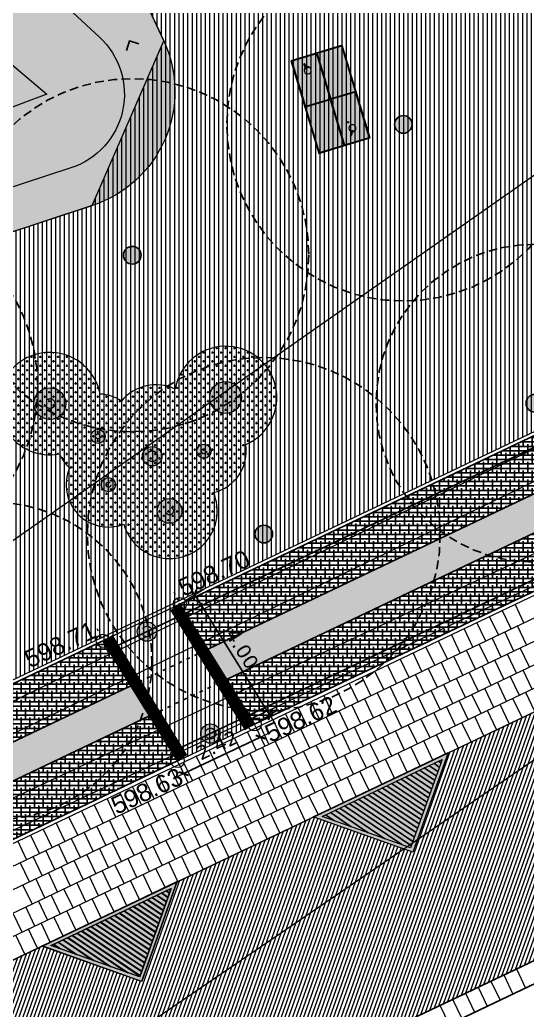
# Model space of a CAD drawing. Header units: metres. Extents: x 678805 to 1359287, y 2747329 to 5497370.
# Drawn here: x 679694.82 to 679709.2, y 2748542.63 to 2748570.67 of the extents above; entities that cross this region are included whole.
import ezdxf
from ezdxf.enums import TextEntityAlignment as Align

# ---------------------------------------------------------------- set-up
doc = ezdxf.new("R2010")
doc.units = ezdxf.units.M
for name, pattern in [('XREF_MON_BUILDINGS$0$DASHEDX2', [1.5, 1, -0.5]), ('XREF_MON_GENERAL_LAYOUT$0$ACAD_ISO07W100', [3, 0, -3]), ('XREF_MON_HSC_FURNITURE$0$DASHED2', [0.375, 0.25, -0.125]), ('XREF_MON_SFT_TREES$0$HIDDEN', [0.375, 0.25, -0.125])]:
    doc.linetypes.add(name, pattern=pattern)
for name, color, linetype in [('00_XREF_MON_HSC_PAVEMENT', 7, 'Continuous'), ('00_XREF_TWQ_BUILDINGS', 7, 'Continuous'), ('00_XREF_TWQ_SFT_TREES', 7, 'Continuous'), ('XREF_MON_BUILDINGS$0$COTAUX', 7, 'Continuous'), ('XREF_MON_GENERAL_LAYOUT$0$02-L-Edge Line', 4, 'Continuous'), ('XREF_MON_GENERAL_LAYOUT$0$02-L-Edge Line Step -10cm', 6, 'Continuous'), ('XREF_MON_GENERAL_LAYOUT$0$02-L-Plan Change', 8, 'Continuous'), ('XREF_MON_HSC_FURNITURE$0$2-L-Symbol', 8, 'Continuous'), ('XREF_MON_HSC_PAVEMENT$0$03-TR-Tree Pit_Green', 74, 'Continuous'), ('XREF_MON_SFT_TREES$0$SL_TREE_CANOPY', 251, 'XREF_MON_SFT_TREES$0$HIDDEN'), ('XREF_MON_SFT_TREES$0$SL_TREE_TRUNK', 251, 'Continuous')]:
    doc.layers.add(name, color=color, linetype=linetype)
for name, color, linetype, true_color in [('02-L-Waterfeatures 01', 7, 'Continuous', 0x4da6ff), ('XREF_MON_HSC_PAVEMENT$0$03-TR-Pavement_00_Dry Swale', 7, 'Continuous', 0x6e5d3a), ('XREF_MON_HSC_PAVEMENT$0$03-TR-Tree Pit_White', 7, 'Continuous', 0xfcfcfc), ('XREF_MON_SFT_TREES$0$SL_TREE_ALBIZIA_LEBBECK', 7, 'Continuous', 0xa3a300), ('XREF_MON_SFT_TREES$0$SL_TREE_CERCIDIUM_FLORIDUM', 7, 'Continuous', 0xe0e000)]:
    doc.layers.add(name, color=color, linetype=linetype, true_color=true_color)
for name, color, linetype, lineweight in [('XREF_MON_BUILDINGS$0$02-L-02 Retaining walls', 4, 'Continuous', 5), ('XREF_MON_BUILDINGS$0$02-L-02 Retaining walls_levels', 21, 'Continuous', 5), ('XREF_MON_GENERAL_LAYOUT$0$02-L-Level Curves 0.25-0.75m', 33, 'Continuous', 5), ('XREF_MON_GENERAL_LAYOUT$0$02-L-Level Curves 0.50m', 33, 'Continuous', 5), ('XREF_MON_GENERAL_LAYOUT$0$02-L-Material Change', 251, 'Continuous', 5), ('XREF_MON_GENERAL_LAYOUT$0$04-BK-Tree Pit', 6, 'Continuous', 5), ('XREF_MON_HSC_FURNITURE$0$02-L-Furnitures  type 1', 8, 'Continuous', 13), ('XREF_MON_HSC_FURNITURE$0$02-L-Furnitures Paviments', 8, 'Continuous', 5), ('XREF_MON_HSC_FURNITURE$0$03-PG-CBIncluded', 8, 'Continuous', 5), ('XREF_MON_HSC_PAVEMENT$0$02-L-B-Flat Bar', 251, 'Continuous', 5), ('XREF_MON_HSC_PAVEMENT$0$04-BK-Tree Pit', 6, 'Continuous', 5)]:
    doc.layers.add(name, color=color, linetype=linetype, lineweight=lineweight)
doc.layers.add('XREF_MON_HSC_FURNITURE$0$00-AUX', color=2, linetype='Continuous', plot=False)
for name, color, linetype, lineweight, true_color in [('XREF_MON_HSC_PAVEMENT$0$02-L-Joints-Paviment_07_Precast Concrete Blocks 60X40', 7, 'Continuous', 5, 0x999999), ('XREF_MON_HSC_PAVEMENT$0$03-TR-Pavement_02_Sealed Gravel', 7, 'Continuous', 5, 0x38321e), ('XREF_MON_HSC_PAVEMENT$0$03-TR-Pavement_06_Concrete Slab in situ', 7, 'Continuous', 9, 0xf7f7f7), ('XREF_MON_HSC_PAVEMENT$0$03-TR-Pavement_07_Precast Concrete Blocks 20X10', 7, 'Continuous', 5, 0x999999), ('XREF_MON_HSC_PAVEMENT$0$03-TR-Pavement_07_Precast Concrete Blocks 60X40', 7, 'Continuous', 5, 0x999999)]:
    doc.layers.add(name, color=color, linetype=linetype, lineweight=lineweight, true_color=true_color)
doc.layers.get('XREF_MON_SFT_TREES$0$SL_TREE_ALBIZIA_LEBBECK').off()
doc.layers.get('XREF_MON_SFT_TREES$0$SL_TREE_CERCIDIUM_FLORIDUM').off()
doc.styles.add('XREF_MON_BUILDINGS$0$E200', font='verdana.ttf', dxfattribs={"height": 0.4})
doc.styles.add('XREF_MON_BUILDINGS$0$Standard', font='arial.ttf')
doc.styles.add('XREF_MON_GENERAL_LAYOUT$0$Standard', font='arial.ttf')
doc.dimstyles.new('XREF_MON_BUILDINGS$0$E200', dxfattribs={"dimscale": 0.03, "dimtxt": 12, "dimasz": 1, "dimexe": 0.1, "dimexo": 1, "dimgap": 4, "dimtad": 1, "dimzin": 0, "dimdsep": 46, "dimtxsty": 'XREF_MON_BUILDINGS$0$E200', "dimblk1": 'XREF_MON_BUILDINGS$0$LINCOT200', "dimblk2": 'XREF_MON_BUILDINGS$0$LINCOT200', "dimsah": 1, "dimcen": 0.1, "dimdle": 0.1, "dimse1": 1, "dimse2": 1, "dimclrt": 256, "dimadec": 0, "dimazin": 0, "dimtfac": 0.015385, "dimtofl": 0, "dimtmove": 0, "dimatfit": 3, "dimldrblk": 'XREF_MON_BUILDINGS$0$LINCOT200', "dimfxl": 1, "dimtolj": 1, "dimtzin": 0, "dimarcsym": 0})
pattern_1 = [(90, (652974.11672, 2717198.73223), (-0.1247775, 0), [])]

# ---------------------------------------------------------------- blocks, each defined once
blk = doc.blocks.new('XREF_MON_BUILDINGS$0$LINCOT200')
for p, q in [((0, -10), (0, 10)), ((0, 0), (10, 0))]:
    blk.add_line(p, q)
at = {"const_width": 1.88}
blk.add_lwpolyline([(3.54, -3.54), (-3.54, 3.54)], dxfattribs=at)
at = {"layer": 'XREF_MON_BUILDINGS$0$COTAUX'}
blk.add_line((0, 0), (-1.25, 0), dxfattribs=at)
blk = doc.blocks.new('*D238')
at = {"layer": 'DEFPOINTS', "color": 0, "transparency": 16777216}
for p in [(679701.474, 2748550.72), (679701.645, 2748550.36), (679699.293, 2748549.682)]:
    blk.add_point(p, dxfattribs=at)
at = {"layer": 'XREF_MON_BUILDINGS$0$02-L-02 Retaining walls_levels', "color": 0, "lineweight": -2, "transparency": 16777216}
blk.add_line((679699.491, 2748549.335), (679701.618, 2748550.347), dxfattribs=at)
at = {"layer": 'XREF_MON_BUILDINGS$0$02-L-02 Retaining walls_levels', "color": 0, "lineweight": -2, "transparency": 16777216, "xscale": 0.03, "yscale": 0.03, "zscale": 0.03}
for p, rotation in [((679701.645, 2748550.36), 25.44820797057479), ((679699.464, 2748549.322), 205.4482079705748)]:
    blk.add_blockref('XREF_MON_BUILDINGS$0$LINCOT200', p, dxfattribs=dict(at, rotation=rotation))
at = {"layer": 'XREF_MON_BUILDINGS$0$02-L-02 Retaining walls_levels', "transparency": 16777216, "insert": (679700.415, 2748550.134), "char_height": 0.4, "attachment_point": 5, "rotation": 25.4482, "style": 'XREF_MON_BUILDINGS$0$E200'}
blk.add_mtext('\\A1;2.42', dxfattribs=at)
blk = doc.blocks.new('*D245')
at = {"layer": 'DEFPOINTS', "color": 0, "transparency": 16777216}
for p in [(679699.358, 2748554.118), (679701.9, 2748550.985), (679701.474, 2748550.72)]:
    blk.add_point(p, dxfattribs=at)
at = {"layer": 'XREF_MON_BUILDINGS$0$02-L-02 Retaining walls_levels', "color": 0, "lineweight": -2, "transparency": 16777216}
blk.add_line((679699.8, 2748554.358), (679701.884, 2748551.011), dxfattribs=at)
at = {"layer": 'XREF_MON_BUILDINGS$0$02-L-02 Retaining walls_levels', "color": 0, "lineweight": -2, "transparency": 16777216, "xscale": 0.03, "yscale": 0.03, "zscale": 0.03}
for p, rotation in [((679699.784, 2748554.383), 121.9072975779951), ((679701.9, 2748550.985), 301.9072975779951)]:
    blk.add_blockref('XREF_MON_BUILDINGS$0$LINCOT200', p, dxfattribs=dict(at, rotation=rotation))
at = {"layer": 'XREF_MON_BUILDINGS$0$02-L-02 Retaining walls_levels', "transparency": 16777216, "insert": (679701.12, 2748552.858), "char_height": 0.4, "attachment_point": 5, "rotation": 301.9073, "style": 'XREF_MON_BUILDINGS$0$E200'}
blk.add_mtext('\\A1;4.00', dxfattribs=at)
blk = doc.blocks.new('*U246')
at = {"linetype": 'XREF_MON_BUILDINGS$0$DASHEDX2', "ltscale": 0.5}
for points in [[(0, -1.5), (0, 1.5)], [(1.5, 0), (-1.5, 0)]]:
    blk.add_lwpolyline(points, dxfattribs=at)
blk.add_circle((0, 0), 0.75)
at = {"ltscale": 0.3, "style": 'XREF_MON_BUILDINGS$0$Standard'}
blk.add_attdef('COTES', text='', height=2, dxfattribs=at).set_placement((-4.58, -1.61), align=Align.MIDDLE)
blk = doc.blocks.new('*U247')
at = {"linetype": 'XREF_MON_BUILDINGS$0$DASHEDX2', "ltscale": 0.5}
for points in [[(0, -1.5), (0, 1.5)], [(1.5, 0), (-1.5, 0)]]:
    blk.add_lwpolyline(points, dxfattribs=at)
blk.add_circle((0, 0), 0.75)
at = {"ltscale": 0.3, "style": 'XREF_MON_BUILDINGS$0$Standard'}
blk.add_attdef('COTES', text='', height=2, dxfattribs=at).set_placement((4.99, -1.65), align=Align.MIDDLE)
blk = doc.blocks.new('*U248')
at = {"linetype": 'XREF_MON_BUILDINGS$0$DASHEDX2', "ltscale": 0.5}
for points in [[(0, -1.5), (0, 1.5)], [(1.5, 0), (-1.5, 0)]]:
    blk.add_lwpolyline(points, dxfattribs=at)
blk.add_circle((0, 0), 0.75)
at = {"ltscale": 0.3, "style": 'XREF_MON_BUILDINGS$0$Standard'}
blk.add_attdef('COTES', text='', height=2, dxfattribs=at).set_placement((-4.55, 1.66), align=Align.MIDDLE)
blk = doc.blocks.new('*U249')
at = {"linetype": 'XREF_MON_BUILDINGS$0$DASHEDX2', "ltscale": 0.5}
for points in [[(0, -1.5), (0, 1.5)], [(1.5, 0), (-1.5, 0)]]:
    blk.add_lwpolyline(points, dxfattribs=at)
blk.add_circle((0, 0), 0.75)
at = {"ltscale": 0.3, "style": 'XREF_MON_BUILDINGS$0$Standard'}
blk.add_attdef('COTES', text='', height=2, dxfattribs=at).set_placement((4.99, 1.56), align=Align.MIDDLE)
blk = doc.blocks.new('XREF_MON_SFT_TREES$0$Albizia_lebbeck')
h = blk.add_hatch()
h.set_pattern_fill('ANSI31', color=256, scale=0.1)
edge = h.paths.add_edge_path()
edge.add_arc((0, 0), 5, -25.4481, 334.5519)
at = {"layer": 'XREF_MON_SFT_TREES$0$SL_TREE_TRUNK'}
h = blk.add_hatch(color=256, dxfattribs=at)
h.dxf.hatch_style = 1
edge = h.paths.add_edge_path()
edge.add_arc((0, 0), 0.25, 0, 360)
at = {"layer": 'XREF_MON_SFT_TREES$0$SL_TREE_CANOPY', "linetype": 'XREF_MON_SFT_TREES$0$HIDDEN'}
blk.add_circle((0, 0), 5, dxfattribs=at)
at = {"layer": 'XREF_MON_SFT_TREES$0$SL_TREE_TRUNK'}
blk.add_circle((0, 0), 0.25, dxfattribs=at)
blk = doc.blocks.new('XREF_MON_SFT_TREES$0$cercidium_floridum')
h = blk.add_hatch()
h.set_pattern_fill('ANSI31', color=256, scale=0.1)
edge = h.paths.add_edge_path()
edge.add_arc((0, 0), 4.5, -25.4481, 334.5519)
at = {"layer": 'XREF_MON_SFT_TREES$0$SL_TREE_TRUNK'}
h = blk.add_hatch(color=256, dxfattribs=at)
h.dxf.hatch_style = 1
edge = h.paths.add_edge_path()
edge.add_arc((0, 0), 0.25, 0, 360)
at = {"layer": 'XREF_MON_SFT_TREES$0$SL_TREE_CANOPY', "linetype": 'XREF_MON_SFT_TREES$0$HIDDEN'}
blk.add_circle((0, 0), 4.5, dxfattribs=at)
at = {"layer": 'XREF_MON_SFT_TREES$0$SL_TREE_TRUNK'}
blk.add_circle((0, 0), 0.25, dxfattribs=at)
blk = doc.blocks.new('XREF_MON_SFT_TREES')
at = {"layer": 'XREF_MON_SFT_TREES$0$SL_TREE_ALBIZIA_LEBBECK', "rotation": 25.44812939262281}
for p in [(679705.687, 2748567.708), (679698.008, 2748564.004), (679690.329, 2748560.3), (679701.734, 2748556.108)]:
    blk.add_blockref('XREF_MON_SFT_TREES$0$Albizia_lebbeck', p, dxfattribs=at)
at = {"layer": 'XREF_MON_SFT_TREES$0$SL_TREE_CERCIDIUM_FLORIDUM', "rotation": 25.44812939262281}
for p in [(679709.414, 2748559.812), (679694.063, 2748552.507)]:
    blk.add_blockref('XREF_MON_SFT_TREES$0$cercidium_floridum', p, dxfattribs=at)
blk = doc.blocks.new('XREF_MON_HSC_PAVEMENT$0$Alcorque Parking 8m2')
at = {"layer": 'XREF_MON_HSC_PAVEMENT$0$03-TR-Tree Pit_Green', "ltscale": 0.3}
h = blk.add_hatch(dxfattribs=at)
h.set_pattern_fill('ANSI31', color=256, scale=0.04, angle=40)
h.set_pattern_definition([(85, (-679726.04474, -2748720.75428), (-0.1265167266577, 0.011068779329), [])])
h.paths.add_polyline_path([(-1.079, -0.384), (2.316, 1.231), (-0.189, 2.121)])
at = {"layer": 'XREF_MON_HSC_PAVEMENT$0$03-TR-Tree Pit_White'}
h = blk.add_hatch(color=256, dxfattribs=at)
h.dxf.hatch_style = 1
h.paths.add_polyline_path([(-1.254, -0.578), (2.577, 1.245), (-0.25, 2.249)])
blk = doc.blocks.new('*U459')
at = {"layer": 'XREF_MON_HSC_PAVEMENT$0$02-L-Joints-Paviment_07_Precast Concrete Blocks 60X40'}
blk.add_line((0, -0.6), (0, 0), dxfattribs=at)
blk = doc.blocks.new('*U460')
at = {"layer": 'XREF_MON_HSC_PAVEMENT$0$02-L-Joints-Paviment_07_Precast Concrete Blocks 60X40', "color": 0, "linetype": 'ByBlock', "lineweight": -2, "transparency": 16777216, "rotation": 205.44819555251}
for p in [(679709.148, 2748543.253), (679708.426, 2748542.909), (679708.787, 2748543.081), (679708.064, 2748542.737), (679707.342, 2748542.393), (679707.703, 2748542.565), (679706.981, 2748542.222)]:
    blk.add_blockref('*U459', p, dxfattribs=at)
blk = doc.blocks.new('XREF_MON_HSC_PAVEMENT')
at = {"layer": 'XREF_MON_HSC_PAVEMENT$0$03-TR-Pavement_00_Dry Swale', "ltscale": 0.3, "true_color": 0xb29c70}
h = blk.add_hatch(dxfattribs=at)
h.set_pattern_fill('ANSI38', color=33, scale=0.0393, angle=315)
h.paths.add_polyline_path([(679698.5, 2748550.956), (679697.969, 2748551.81), (679687.712, 2748546.929), (679688.459, 2748546.179)])
h.paths.add_polyline_path([(679712.795, 2748557.759), (679712.479, 2748558.715), (679700.15, 2748552.848), (679700.681, 2748551.994)])
h.paths.add_polyline_path([(679729.201, 2748565.566), (679728.669, 2748566.419), (679714.664, 2748559.755), (679714.979, 2748558.798)])
h.paths.add_polyline_path([(679744.551, 2748572.87), (679744.02, 2748573.724), (679730.85, 2748567.457), (679731.382, 2748566.603)])
h.paths.add_polyline_path([(679758.565, 2748579.539), (679757.934, 2748580.346), (679746.201, 2748574.762), (679746.732, 2748573.908)])
at = {"layer": 'XREF_MON_HSC_PAVEMENT$0$03-TR-Pavement_00_Dry Swale', "ltscale": 0.3}
h = blk.add_hatch(dxfattribs=at)
h.set_pattern_fill('ANSI38', color=256, scale=0.0393, angle=315)
h.paths.add_polyline_path([(679712.795, 2748557.759), (679700.681, 2748551.994), (679701.474, 2748550.72), (679713.266, 2748556.332)])
h.paths.add_polyline_path([(679700.15, 2748552.848), (679712.479, 2748558.715), (679712.008, 2748560.143), (679699.356, 2748554.123)])
h = blk.add_hatch(dxfattribs=at)
h.set_pattern_fill('ANSI38', color=256, scale=0.0393, angle=315)
h.paths.add_polyline_path([(679687.712, 2748546.929), (679697.969, 2748551.81), (679697.175, 2748553.085), (679685.742, 2748547.645), (679687.861, 2748544.242), (679699.293, 2748549.682), (679698.5, 2748550.956), (679688.459, 2748546.179)])
at = {"layer": 'XREF_MON_HSC_PAVEMENT$0$03-TR-Pavement_02_Sealed Gravel', "linetype": 'Continuous'}
h = blk.add_hatch(dxfattribs=at)
h.set_pattern_fill('ANSI31', color=256, scale=0.0393, angle=45)
h.set_pattern_definition(pattern_1)
h.paths.add_polyline_path([(679677.201, 2748573.555), (679683.041, 2748573.777), (679687.329, 2748576.176), (679693.395, 2748575.721), (679695.755, 2748576.821), (679698.899, 2748570.077), (679696.876, 2748565.409), (679691.299, 2748563.582), (679690.559, 2748563.185), (679688.204, 2748561.07), (679682.247, 2748562.313), (679677.021, 2748573.467)])
h.paths.add_polyline_path([(679758.64, 2748582.443), (679748.157, 2748599.32), (679704.653, 2748591.943), (679666.232, 2748578.973), (679685.689, 2748547.73)])
h = blk.add_hatch(dxfattribs=at)
h.set_pattern_fill('ANSI31', color=256, scale=0.0393, angle=45)
h.set_pattern_definition(pattern_1)
h.paths.add_polyline_path([(679697.122, 2748553.17), (679699.303, 2748554.208), (679701.474, 2748550.72), (679699.293, 2748549.682)])
at = {"layer": 'XREF_MON_HSC_PAVEMENT$0$03-TR-Pavement_06_Concrete Slab in situ', "linetype": 'Continuous'}
h = blk.add_hatch(color=256, dxfattribs=at)
h.dxf.hatch_style = 1
h.paths.add_polyline_path([(679698.899, 2748570.077), (679695.755, 2748576.821), (679693.395, 2748575.721), (679687.329, 2748576.176), (679683.041, 2748573.777), (679677.201, 2748573.555), (679677.021, 2748573.467), (679682.247, 2748562.313), (679688.204, 2748561.07), (679690.559, 2748563.185), (679691.299, 2748563.582), (679696.876, 2748565.409)])
at = {"layer": 'XREF_MON_HSC_PAVEMENT$0$03-TR-Pavement_07_Precast Concrete Blocks 20X10'}
h = blk.add_hatch(dxfattribs=at)
h.set_pattern_fill('ANSI31', color=256, scale=0.0315, angle=25.5)
h.set_pattern_definition([(70.5, (0, 0), (-0.094275932128, 0.033384858509), [])])
h.paths.add_polyline_path([(679676.974, 2748528.606), (679675.178, 2748532.381), (679676.209, 2748535.285), (679680.101, 2748537.142), (679682.928, 2748536.138), (679683.932, 2748538.965), (679687.777, 2748540.795), (679690.604, 2748539.791), (679691.608, 2748542.618), (679695.453, 2748544.447), (679698.281, 2748543.443), (679699.284, 2748546.271), (679703.122, 2748548.097), (679705.955, 2748547.096), (679706.96, 2748549.923), (679710.804, 2748551.752), (679713.537, 2748550.782), (679713.631, 2748550.749), (679714.635, 2748553.575), (679718.48, 2748555.405), (679721.306, 2748554.401), (679722.311, 2748557.228), (679726.155, 2748559.057), (679728.987, 2748558.052), (679729.991, 2748560.877), (679733.836, 2748562.707), (679736.662, 2748561.703), (679737.666, 2748564.53), (679741.505, 2748566.362), (679744.333, 2748565.358), (679745.341, 2748568.182), (679749.186, 2748570.012), (679752.007, 2748569.011), (679753.031, 2748571.842), (679756.853, 2748573.661), (679759.68, 2748572.657), (679760.684, 2748575.483), (679764.527, 2748577.312), (679767.41, 2748576.278), (679769.209, 2748572.498)])
at = {"layer": 'XREF_MON_HSC_PAVEMENT$0$02-L-B-Flat Bar'}
blk.add_lwpolyline([(679676.209, 2748535.285), (679764.525, 2748577.311)], dxfattribs=at)
at = {"layer": 'XREF_MON_HSC_PAVEMENT$0$02-L-Joints-Paviment_07_Precast Concrete Blocks 60X40'}
blk.add_line((679676.974, 2748528.607), (679769.209, 2748572.498), dxfattribs=at)
for points in [[(679709.103, 2748553.594), (679708.853, 2748554.121)], [(679708.381, 2748553.25), (679708.13, 2748553.777)], [(679708.742, 2748553.422), (679708.491, 2748553.949)], [(679708.02, 2748553.079), (679707.769, 2748553.605)], [(679709.18, 2748552.967), (679708.922, 2748553.509)], [(679707.297, 2748552.735), (679707.047, 2748553.261)], [(679707.659, 2748552.907), (679707.408, 2748553.433)], [(679708.819, 2748552.796), (679708.561, 2748553.337)], [(679706.936, 2748552.563), (679706.685, 2748553.089)], [(679708.096, 2748552.452), (679707.839, 2748552.994)], [(679708.458, 2748552.624), (679708.2, 2748553.165)], [(679706.214, 2748552.219), (679705.963, 2748552.746)], [(679706.575, 2748552.391), (679706.324, 2748552.918)], [(679707.735, 2748552.28), (679707.477, 2748552.822)], [(679708.896, 2748552.168), (679708.638, 2748552.71)], [(679709.257, 2748552.34), (679708.999, 2748552.882)], [(679705.491, 2748551.875), (679705.241, 2748552.402)], [(679705.853, 2748552.047), (679705.602, 2748552.574)], [(679707.013, 2748551.936), (679706.755, 2748552.478)], [(679707.374, 2748552.108), (679707.116, 2748552.65)], [(679708.535, 2748551.996), (679708.277, 2748552.538)], [(679705.13, 2748551.704), (679704.879, 2748552.23)], [(679706.291, 2748551.592), (679706.033, 2748552.134)], [(679706.652, 2748551.764), (679706.394, 2748552.306)], [(679707.812, 2748551.652), (679707.555, 2748552.194)], [(679708.174, 2748551.824), (679707.916, 2748552.366)], [(679709.334, 2748551.712), (679709.077, 2748552.254)], [(679704.408, 2748551.36), (679704.157, 2748551.886)], [(679704.769, 2748551.532), (679704.518, 2748552.058)], [(679705.929, 2748551.421), (679705.672, 2748551.962)], [(679707.09, 2748551.309), (679706.832, 2748551.85)], [(679707.451, 2748551.481), (679707.193, 2748552.022)], [(679708.612, 2748551.368), (679708.354, 2748551.91)], [(679708.973, 2748551.54), (679708.715, 2748552.082)], [(679703.685, 2748551.016), (679703.435, 2748551.543)], [(679704.047, 2748551.188), (679703.796, 2748551.714)], [(679705.207, 2748551.077), (679704.949, 2748551.619)], [(679705.568, 2748551.249), (679705.31, 2748551.791)], [(679706.729, 2748551.137), (679706.471, 2748551.679)], [(679707.89, 2748551.025), (679707.632, 2748551.566)], [(679708.251, 2748551.197), (679707.993, 2748551.738)], [(679709.412, 2748551.084), (679709.154, 2748551.626)], [(679703.324, 2748550.844), (679703.074, 2748551.371)], [(679704.485, 2748550.733), (679704.227, 2748551.275)], [(679704.846, 2748550.905), (679704.588, 2748551.447)], [(679706.006, 2748550.793), (679705.749, 2748551.335)], [(679706.368, 2748550.965), (679706.11, 2748551.507)], [(679707.528, 2748550.853), (679707.271, 2748551.395)], [(679708.689, 2748550.741), (679708.432, 2748551.282)], [(679709.051, 2748550.912), (679708.793, 2748551.454)], [(679702.602, 2748550.5), (679702.351, 2748551.027)], [(679702.963, 2748550.672), (679702.712, 2748551.199)], [(679704.123, 2748550.561), (679703.866, 2748551.103)], [(679705.284, 2748550.449), (679705.026, 2748550.991)], [(679705.645, 2748550.621), (679705.387, 2748551.163)], [(679706.806, 2748550.509), (679706.548, 2748551.051)], [(679707.167, 2748550.681), (679706.909, 2748551.223)], [(679708.328, 2748550.569), (679708.07, 2748551.11)], [(679702.241, 2748550.328), (679701.99, 2748550.855)], [(679703.401, 2748550.217), (679703.143, 2748550.759)], [(679703.762, 2748550.389), (679703.504, 2748550.931)], [(679704.923, 2748550.277), (679704.665, 2748550.819)], [(679706.084, 2748550.165), (679705.826, 2748550.707)], [(679706.445, 2748550.337), (679706.187, 2748550.879)], [(679707.606, 2748550.225), (679707.348, 2748550.767)], [(679707.967, 2748550.397), (679707.709, 2748550.939)], [(679701.518, 2748549.985), (679701.268, 2748550.511)], [(679701.88, 2748550.157), (679701.629, 2748550.683)], [(679702.679, 2748549.874), (679702.421, 2748550.416)], [(679703.04, 2748550.046), (679702.782, 2748550.587)], [(679704.201, 2748549.934), (679703.943, 2748550.475)], [(679704.562, 2748550.106), (679704.304, 2748550.647)], [(679705.722, 2748549.993), (679705.465, 2748550.535)], [(679706.883, 2748549.881), (679706.626, 2748550.423)], [(679707.245, 2748550.053), (679706.987, 2748550.595)], [(679700.796, 2748549.641), (679700.545, 2748550.168)], [(679701.157, 2748549.813), (679700.906, 2748550.339)], [(679702.317, 2748549.702), (679702.06, 2748550.244)], [(679703.478, 2748549.59), (679703.22, 2748550.132)], [(679703.839, 2748549.762), (679703.582, 2748550.304)], [(679705, 2748549.65), (679704.742, 2748550.191)], [(679705.361, 2748549.822), (679705.103, 2748550.363)], [(679706.522, 2748549.709), (679706.264, 2748550.251)], [(679700.435, 2748549.469), (679700.184, 2748549.996)], [(679701.595, 2748549.358), (679701.337, 2748549.9)], [(679701.956, 2748549.53), (679701.698, 2748550.072)], [(679703.117, 2748549.418), (679702.859, 2748549.96)], [(679704.278, 2748549.306), (679704.02, 2748549.848)], [(679704.639, 2748549.478), (679704.381, 2748550.02)], [(679705.8, 2748549.365), (679705.542, 2748549.907)], [(679706.161, 2748549.537), (679705.903, 2748550.079)], [(679699.712, 2748549.125), (679699.462, 2748549.652)], [(679700.074, 2748549.297), (679699.823, 2748549.824)], [(679701.234, 2748549.186), (679700.976, 2748549.728)], [(679702.395, 2748549.074), (679702.137, 2748549.616)], [(679702.756, 2748549.246), (679702.498, 2748549.788)], [(679703.917, 2748549.134), (679703.659, 2748549.676)], [(679705.439, 2748549.194), (679705.181, 2748549.735)], [(679698.99, 2748548.782), (679698.739, 2748549.308)], [(679699.351, 2748548.953), (679699.1, 2748549.48)], [(679700.511, 2748548.843), (679700.254, 2748549.384)], [(679700.873, 2748549.014), (679700.615, 2748549.556)], [(679702.033, 2748548.902), (679701.776, 2748549.444)], [(679703.194, 2748548.79), (679702.936, 2748549.332)], [(679703.555, 2748548.962), (679703.298, 2748549.504)], [(679704.716, 2748548.85), (679704.458, 2748549.392)], [(679705.077, 2748549.022), (679704.82, 2748549.564)], [(679698.629, 2748548.61), (679698.378, 2748549.136)], [(679699.789, 2748548.499), (679699.531, 2748549.041)], [(679700.15, 2748548.671), (679699.892, 2748549.212)], [(679701.311, 2748548.559), (679701.053, 2748549.1)], [(679701.672, 2748548.731), (679701.414, 2748549.272)], [(679702.833, 2748548.618), (679702.575, 2748549.16)], [(679703.994, 2748548.506), (679703.736, 2748549.048)], [(679704.355, 2748548.678), (679704.097, 2748549.22)], [(679697.906, 2748548.266), (679697.656, 2748548.793)], [(679698.268, 2748548.438), (679698.017, 2748548.964)], [(679699.428, 2748548.327), (679699.17, 2748548.869)], [(679700.589, 2748548.215), (679700.331, 2748548.757)], [(679700.95, 2748548.387), (679700.692, 2748548.929)], [(679702.111, 2748548.275), (679701.853, 2748548.816)], [(679702.472, 2748548.447), (679702.214, 2748548.988)], [(679703.633, 2748548.334), (679703.375, 2748548.876)], [(679697.184, 2748547.922), (679696.933, 2748548.449)], [(679697.545, 2748548.094), (679697.294, 2748548.621)], [(679698.705, 2748547.983), (679698.448, 2748548.525)], [(679699.067, 2748548.155), (679698.809, 2748548.697)], [(679700.227, 2748548.043), (679699.97, 2748548.585)], [(679701.388, 2748547.931), (679701.13, 2748548.473)], [(679701.749, 2748548.103), (679701.492, 2748548.645)], [(679702.91, 2748547.99), (679702.652, 2748548.532)], [(679703.271, 2748548.162), (679703.014, 2748548.704)], [(679696.823, 2748547.75), (679696.572, 2748548.277)], [(679697.983, 2748547.639), (679697.725, 2748548.181)], [(679698.344, 2748547.811), (679698.086, 2748548.353)], [(679699.505, 2748547.699), (679699.247, 2748548.241)], [(679699.866, 2748547.871), (679699.608, 2748548.413)], [(679701.027, 2748547.759), (679700.769, 2748548.301)], [(679702.188, 2748547.647), (679701.93, 2748548.188)], [(679702.549, 2748547.819), (679702.291, 2748548.36)], [(679696.101, 2748547.407), (679695.85, 2748547.933)], [(679696.462, 2748547.578), (679696.211, 2748548.105)], [(679697.622, 2748547.468), (679697.364, 2748548.009)], [(679698.783, 2748547.356), (679698.525, 2748547.897)], [(679699.144, 2748547.527), (679698.886, 2748548.069)], [(679700.305, 2748547.415), (679700.047, 2748547.957)], [(679700.666, 2748547.587), (679700.408, 2748548.129)], [(679701.827, 2748547.475), (679701.569, 2748548.017)], [(679695.739, 2748547.235), (679695.489, 2748547.761)], [(679696.899, 2748547.124), (679696.642, 2748547.666)], [(679697.261, 2748547.296), (679697.003, 2748547.837)], [(679698.421, 2748547.184), (679698.164, 2748547.725)], [(679699.582, 2748547.072), (679699.324, 2748547.613)], [(679699.943, 2748547.243), (679699.686, 2748547.785)], [(679701.104, 2748547.131), (679700.847, 2748547.673)], [(679701.466, 2748547.303), (679701.208, 2748547.845)], [(679695.017, 2748546.891), (679694.766, 2748547.417)], [(679695.378, 2748547.063), (679695.127, 2748547.589)], [(679696.538, 2748546.952), (679696.28, 2748547.494)], [(679697.699, 2748546.84), (679697.441, 2748547.382)], [(679698.06, 2748547.012), (679697.802, 2748547.554)], [(679699.221, 2748546.9), (679698.963, 2748547.441)], [(679700.382, 2748546.787), (679700.124, 2748547.329)], [(679700.743, 2748546.959), (679700.485, 2748547.501)], [(679695.816, 2748546.608), (679695.558, 2748547.15)], [(679696.177, 2748546.78), (679695.919, 2748547.322)], [(679697.338, 2748546.668), (679697.08, 2748547.21)], [(679698.499, 2748546.556), (679698.241, 2748547.098)], [(679698.86, 2748546.728), (679698.602, 2748547.27)], [(679700.021, 2748546.615), (679699.763, 2748547.157)], [(679695.094, 2748546.264), (679694.836, 2748546.806)], [(679695.455, 2748546.436), (679695.197, 2748546.978)], [(679696.615, 2748546.324), (679696.358, 2748546.866)], [(679696.977, 2748546.496), (679696.719, 2748547.038)], [(679698.137, 2748546.384), (679697.88, 2748546.926)], [(679699.298, 2748546.272), (679699.041, 2748546.813)], [(679699.66, 2748546.444), (679699.402, 2748546.985)], [(679695.893, 2748545.981), (679695.635, 2748546.522)], [(679696.254, 2748546.152), (679695.996, 2748546.694)], [(679697.415, 2748546.04), (679697.157, 2748546.582)], [(679697.776, 2748546.212), (679697.518, 2748546.754)], [(679698.937, 2748546.1), (679698.679, 2748546.642)], [(679695.532, 2748545.809), (679695.274, 2748546.35)], [(679696.693, 2748545.697), (679696.435, 2748546.238)], [(679697.054, 2748545.868), (679696.796, 2748546.41)], [(679698.215, 2748545.756), (679697.957, 2748546.298)], [(679698.576, 2748545.928), (679698.318, 2748546.47)], [(679695.171, 2748545.637), (679694.913, 2748546.179)], [(679696.332, 2748545.525), (679696.074, 2748546.066)], [(679697.492, 2748545.412), (679697.235, 2748545.954)], [(679697.854, 2748545.584), (679697.596, 2748546.126)], [(679695.609, 2748545.181), (679695.351, 2748545.723)], [(679695.97, 2748545.353), (679695.713, 2748545.895)], [(679697.131, 2748545.24), (679696.873, 2748545.782)], [(679694.887, 2748544.837), (679694.629, 2748545.379)], [(679695.248, 2748545.009), (679694.99, 2748545.551)], [(679696.409, 2748544.897), (679696.151, 2748545.438)], [(679696.77, 2748545.069), (679696.512, 2748545.61)], [(679695.687, 2748544.553), (679695.429, 2748545.095)], [(679696.048, 2748544.725), (679695.79, 2748545.267)], [(679695.325, 2748544.381), (679695.067, 2748544.923)], [(679694.964, 2748544.209), (679694.706, 2748544.751)]]:
    blk.add_lwpolyline(points, dxfattribs=at)
at = {"layer": 'XREF_MON_HSC_PAVEMENT$0$03-TR-Pavement_07_Precast Concrete Blocks 60X40'}
for p, q in [((679664.351, 2748532.3), (679775.943, 2748585.402)), ((679664.609, 2748531.758), (679776.133, 2748584.828)), ((679664.867, 2748531.216), (679776.322, 2748584.254)), ((679665.125, 2748530.674), (679776.512, 2748583.68)), ((679665.382, 2748530.133), (679776.702, 2748583.105))]:
    blk.add_line(p, q, dxfattribs=at)
at = {"layer": 'XREF_MON_HSC_PAVEMENT$0$02-L-Joints-Paviment_07_Precast Concrete Blocks 60X40'}
blk.add_blockref('*U460', (0, 0), dxfattribs=at)
at = {"layer": 'XREF_MON_HSC_PAVEMENT$0$04-BK-Tree Pit'}
for p, xscale, rotation in [((679704.368, 2748548.708), -0.9999999999999992, 230.8937524196276), ((679696.684, 2748545.051), -1, 230.8963178951805), ((679696.692, 2748545.055), -0.9999999999999992, 230.8937524196276)]:
    blk.add_blockref('XREF_MON_HSC_PAVEMENT$0$Alcorque Parking 8m2', p, dxfattribs=dict(at, xscale=xscale, rotation=rotation))
blk = doc.blocks.new('XREF_MON_HSC_FURNITURE$0$simb')
at = {"layer": 'XREF_MON_HSC_FURNITURE$0$2-L-Symbol', "lineweight": -3}
blk.add_lwpolyline([(0.151, 0.239), (0, 0), (-0.239, 0.151)], dxfattribs=at)
blk = doc.blocks.new('XREF_MON_HSC_FURNITURE$0$skate')
at = {"true_color": 0xfcfcfc}
h = blk.add_hatch(color=7, dxfattribs=at)
h.dxf.hatch_style = 1
h.paths.add_polyline_path([(0, 0), (-0.193, 0.051), (-5.963, -0.88), (-10.64, 0.627, 0.425142), (-16.262, -0.629), (-16.497, -1.014), (-19.028, -0.4), (-20.782, -7.631, 0.449663), (-17.88, -11.809), (-12.052, -12.502, -0.088194), (-11.248, -12.746), (-8.341, -14.449, 0.483423), (-2.927, -11.965)])
blk.add_lwpolyline([(-6.946, -3.784), (-6.943, -3.781), (-6.943, -3.784)], close=True)
at = {"layer": 'XREF_MON_HSC_FURNITURE$0$03-PG-CBIncluded'}
for p, q in [((-0.193, 0.051), (0, 0)), ((-19.028, -0.4), (-20.782, -7.631)), ((-17.88, -11.809), (-12.052, -12.502)), ((-11.248, -12.746), (-8.433, -14.177))]:
    blk.add_line(p, q, dxfattribs=at)
for points in [[(-18.899, -4.959), (-16.262, -0.629, -0.425142), (-10.64, 0.627), (-5.963, -0.88), (-0.193, 0.051)], [(-11.248, -12.746), (-11.339, -12.924), (-8.524, -14.356, 0.47842), (-3.126, -11.931), (0, 0)], [(-8.433, -14.177, 0.47842), (-3.319, -11.881), (-0.193, 0.051)], [(-8.341, -14.449, 0.483423), (-2.927, -11.965), (0, 0)], [(-1.557, -5.156), (-4.357, -3.946, 0.10784), (-5.362, -3.749), (-8.58, -3.819, -0.152645), (-9.955, -3.422), (-12.374, -1.823, 0.401928), (-17.276, -2.715), (-18.899, -4.959)], [(-13.036, -2.824, 0.401936), (-16.304, -3.419), (-19.019, -7.172, 0.572113), (-17.497, -10.646), (-11.328, -11.38, -0.088194), (-11.227, -11.411), (-7.889, -13.108, 0.47842), (-4.48, -11.577), (-3.468, -7.713, 0.49817), (-5.644, -4.956), (-9.585, -5.041, -0.152645), (-9.757, -4.992), (-13.036, -2.824)]]:
    blk.add_lwpolyline(points, format="xyb", dxfattribs=at)
for points in [[(-12.374, -1.823), (-10.967, 0.822)], [(-19.482, -4.817), (-18.445, -0.541)], [(-19.028, -0.4), (-16.497, -1.014)], [(-6.943, -3.781), (-6.876, -0.943)], [(-11.968, -1.699), (-12.374, -1.823), (-12.498, -1.417)], [(-6.636, -3.488), (-6.943, -3.781), (-7.236, -3.474)], [(-19.12, -4.596), (-19.482, -4.817), (-19.703, -4.455)], [(-20.065, -4.676), (-18.899, -4.959)], [(-8.226, -5.312), (-7.933, -5.005), (-7.626, -5.299)], [(-7.888, -7.067), (-7.933, -5.005)], [(-17.594, -5.714), (-17.661, -5.295), (-17.243, -5.228)], [(-15.798, -6.643), (-17.661, -5.295)], [(-1.557, -5.156), (-1.364, -5.207)], [(-6.199, -9.062), (-3.974, -9.645)], [(-4.188, -9.278), (-3.974, -9.645), (-4.34, -9.859)], [(-8.625, -10.267), (-9.621, -12.227)], [(-9.218, -12.096), (-9.621, -12.227), (-9.753, -11.824)]]:
    blk.add_lwpolyline(points, dxfattribs=at)
blk.add_lwpolyline([(-5.596, -7.155), (-10.18, -6.979), (-14.359, -4.826), (-17.237, -8.461), (-10.447, -9.566), (-6.802, -10.968)], close=True, dxfattribs=at)
for centre, radius, start, end in [((-17.478, -8.432), 3.4, 166.3645, 263.2113), ((-12.336, -14.885), 2.4, 63.0508, 83.2113)]:
    blk.add_arc(centre, radius, start, end, dxfattribs=at)
for p, rotation in [((-11.681, -2.922), 47.08722836984338), ((-17.775, -4.34), 133.6731854242439), ((-6.018, -4.421), 74.69563785638019), ((-19.827, -7.444), 150.5267062587264), ((-14.874, -11.489), 73.09881711522648), ((-8.171, -13.582), 55.56829792372535)]:
    blk.add_blockref('XREF_MON_HSC_FURNITURE$0$simb', p, dxfattribs=dict(at, rotation=rotation))
blk = doc.blocks.new('XREF_MON_HSC_FURNITURE$0$Table tenis')
at = {"true_color": 0xfcfcfc}
h = blk.add_hatch(color=7, dxfattribs=at)
h.dxf.hatch_style = 1
h.paths.add_polyline_path([(2.74, 1.52), (0, 1.52), (0, 0), (2.74, 0)])
for p, q in [((2.74, 1.52), (0, 1.52)), ((0, 1.52), (0, 0)), ((1.36, 1.5), (0.02, 1.5)), ((0.02, 1.5), (0.02, 0.77)), ((1.36, 1.5), (1.36, 0.77)), ((1.38, 1.5), (1.38, 0.77)), ((2.72, 1.5), (1.38, 1.5)), ((2.72, 0.77), (2.72, 1.5)), ((2.74, 0), (2.74, 1.52)), ((2.43, 1.148), (2.363, 1.022)), ((2.41, 1.089), (2.401, 1.072)), ((2.401, 1.072), (2.416, 1.058)), ((2.43, 1.084), (2.41, 1.089)), ((2.43, 1.084), (2.416, 1.058)), ((2.416, 1.058), (2.504, 1.011)), ((2.43, 1.084), (2.518, 1.037)), ((0.02, 0.77), (1.36, 0.77)), ((0.02, 0.75), (1.36, 0.75)), ((0.02, 0.75), (0.02, 0.02)), ((1.36, 0.75), (1.36, 0.02)), ((1.38, 0.77), (2.72, 0.77)), ((1.38, 0.75), (2.72, 0.75)), ((1.38, 0.75), (1.38, 0.02)), ((2.72, 0.02), (2.72, 0.75)), ((0.298, 0.373), (0.2, 0.351)), ((0.305, 0.343), (0.207, 0.322)), ((0.305, 0.343), (0.298, 0.373)), ((0.319, 0.372), (0.298, 0.373)), ((0.305, 0.343), (0.323, 0.353)), ((0.346, 0.295), (0.315, 0.434)), ((0.323, 0.353), (0.319, 0.372)), ((0, 0), (2.74, 0)), ((0.02, 0.02), (1.36, 0.02)), ((1.38, 0.02), (2.72, 0.02))]:
    blk.add_line(p, q)
blk.add_circle((2.133, 1.047), 0.02)
for centre, radius, start, end in [((2.335, 1.118), 0.1, 352.1917, 311.6872), ((2.421, 1.021), 0.03, 61.9394, 131.6872), ((2.464, 1.101), 0.03, 172.1917, 241.9394), ((2.511, 1.024), 0.015, 241.9394, 61.9394), ((0.204, 0.337), 0.015, 102.2828, 282.2828), ((0.27, 0.397), 0.03, 282.2828, 352.0306), ((0.289, 0.309), 0.03, 32.5351, 102.2828), ((0.399, 0.379), 0.1, 212.5351, 172.0306)]:
    blk.add_arc(centre, radius, start, end)
blk = doc.blocks.new('XREF_MON_HSC_FURNITURE$0$Spherical concrete element 900')
at = {"true_color": 0xfcfcfc}
h = blk.add_hatch(color=7, dxfattribs=at)
h.dxf.hatch_style = 1
edge = h.paths.add_edge_path()
edge.add_arc((0, 0), 0.45, 0, 360)
blk.add_circle((0, 0), 0.45)
at = {"color": 253, "linetype": 'XREF_MON_HSC_FURNITURE$0$DASHED2', "ltscale": 1.5}
blk.add_circle((0, 0), 0.14, dxfattribs=at)
blk = doc.blocks.new('XREF_MON_HSC_FURNITURE$0$Spherical concrete element 400')
at = {"true_color": 0xfcfcfc}
h = blk.add_hatch(color=7, dxfattribs=at)
h.dxf.hatch_style = 1
edge = h.paths.add_edge_path()
edge.add_arc((0, 0), 0.2, 0, 360)
blk.add_circle((0, 0), 0.2)
at = {"color": 253, "linetype": 'XREF_MON_HSC_FURNITURE$0$DASHED2', "ltscale": 1.5}
blk.add_circle((0, 0), 0.07, dxfattribs=at)
blk = doc.blocks.new('XREF_MON_HSC_FURNITURE$0$Spherical concrete element 550')
at = {"true_color": 0xfcfcfc}
h = blk.add_hatch(color=7, dxfattribs=at)
h.dxf.hatch_style = 1
edge = h.paths.add_edge_path()
edge.add_arc((0, 0), 0.275, 0, 360)
blk.add_circle((0, 0), 0.275)
at = {"color": 253, "linetype": 'XREF_MON_HSC_FURNITURE$0$DASHED2', "ltscale": 1.5}
blk.add_circle((0, 0), 0.15, dxfattribs=at)
blk = doc.blocks.new('XREF_MON_HSC_FURNITURE$0$Spherical concrete element 700')
at = {"true_color": 0xfcfcfc}
h = blk.add_hatch(color=7, dxfattribs=at)
h.dxf.hatch_style = 1
edge = h.paths.add_edge_path()
edge.add_arc((0, 0), 0.35, 0, 360)
blk.add_circle((0, 0), 0.35)
at = {"color": 253, "linetype": 'XREF_MON_HSC_FURNITURE$0$DASHED2', "ltscale": 1.5}
blk.add_circle((0, 0), 0.11, dxfattribs=at)
blk = doc.blocks.new('XREF_MON_HSC_FURNITURE$0$Spherical concrete element 900 - half sphere')
at = {"true_color": 0xfcfcfc}
h = blk.add_hatch(color=7, dxfattribs=at)
h.dxf.hatch_style = 1
edge = h.paths.add_edge_path()
edge.add_arc((0, 0), 0.45, 65.7857, 425.7857)
blk.add_circle((0, 0), 0.45)
blk = doc.blocks.new('XREF_MON_HSC_FURNITURE')
at = {"layer": 'XREF_MON_HSC_FURNITURE$0$02-L-Furnitures Paviments', "true_color": 0x636466}
h = blk.add_hatch(dxfattribs=at)
h.set_pattern_fill('CROSS', color=251, scale=0.5)
h.set_pattern_definition([(0, (0, 0), (0.125, 0.125), [0.0625, -0.1875]), (90, (0.03125, -0.03125), (-0.125, 0.125), [0.0625, -0.1875])])
h.paths.add_polyline_path([(679701.225, 2748558.642, 1.684336), (679699.223, 2748560.215, 0.341417), (679697.701, 2748559.874, 0.134521), (679697.098, 2748560.073, 2.415722), (679695.946, 2748558.378, 0.102965), (679696.234, 2748557.983, 0.665373), (679697.768, 2748556.387, 1.059245), (679700.31, 2748557.284, 0.394248)])
at = {"layer": 'XREF_MON_HSC_FURNITURE$0$00-AUX'}
for points in [[(679697.335, 2748552.828), (679745.567, 2748575.78)], [(679699.133, 2748549.939), (679747.366, 2748572.891)]]:
    blk.add_lwpolyline(points, dxfattribs=at)
at = {"layer": 'XREF_MON_HSC_FURNITURE$0$02-L-Furnitures Paviments'}
for centre, radius, start, end in [((679700.653, 2748559.975), 1.45, 293.2408, 170.4494), ((679695.674, 2748559.802), 1.45, 10.7492, 280.7998), ((679698.682, 2748559.06), 1.275, 64.9245, 140.3275), ((679697.038, 2748558.874), 1.2, 56.4744, 87.1203), ((679700.04, 2748558.453), 1.2, 283.0025, 9.0695), ((679697.038, 2748558.874), 1.2, 204.4287, 227.9436), ((679697.335, 2748557.506), 1.2, 156.5729, 291.1278), ((679699.065, 2748556.762), 1.35, 196.149, 22.7409)]:
    blk.add_arc(centre, radius, start, end, dxfattribs=at)
at = {"layer": 'XREF_MON_HSC_FURNITURE$0$02-L-Furnitures  type 1'}
for name, p, rotation in [('XREF_MON_HSC_FURNITURE$0$Spherical concrete element 900', (679695.674, 2748559.802), 241.1716914319355), ('XREF_MON_HSC_FURNITURE$0$Spherical concrete element 400', (679697.038, 2748558.874), 264.2101167643521), ('XREF_MON_HSC_FURNITURE$0$Spherical concrete element 550', (679698.572, 2748558.311), 264.2101167643521), ('XREF_MON_HSC_FURNITURE$0$Spherical concrete element 400', (679700.04, 2748558.453), 264.2101167643521), ('XREF_MON_HSC_FURNITURE$0$Spherical concrete element 400', (679697.335, 2748557.506), 264.2101167643521), ('XREF_MON_HSC_FURNITURE$0$Spherical concrete element 550', (679698.426, 2748553.347), 247.1033556469739), ('XREF_MON_HSC_FURNITURE$0$Spherical concrete element 550', (679700.224, 2748550.458), 247.1033556469739)]:
    blk.add_blockref(name, p, dxfattribs=dict(at, rotation=rotation))
for name, p in [('XREF_MON_HSC_FURNITURE$0$Spherical concrete element 900 - half sphere', (679700.653, 2748559.975)), ('XREF_MON_HSC_FURNITURE$0$Spherical concrete element 700', (679699.065, 2748556.762))]:
    blk.add_blockref(name, p, dxfattribs=at)
at = {"layer": 'XREF_MON_HSC_FURNITURE$0$03-PG-CBIncluded', "xscale": -0.9999999999999997, "rotation": 11.35382753419145}
blk.add_blockref('XREF_MON_HSC_FURNITURE$0$skate', (679677.021, 2748573.467), dxfattribs=at)
at = {"layer": 'XREF_MON_HSC_FURNITURE$0$03-PG-CBIncluded', "rotation": 286.8549548917981}
blk.add_blockref('XREF_MON_HSC_FURNITURE$0$Table tenis', (679702.499, 2748569.508), dxfattribs=at)
blk = doc.blocks.new('XREF_MON_GENERAL_LAYOUT$0$Alcorque Parking 8m2')
blk.add_lwpolyline([(2.316, 1.231), (-0.189, 2.121), (-1.079, -0.384)], close=True)
at = {"layer": 'XREF_MON_GENERAL_LAYOUT$0$02-L-Material Change'}
blk.add_lwpolyline([(2.577, 1.245), (-0.25, 2.249), (-1.254, -0.578)], close=True, dxfattribs=at)
blk = doc.blocks.new('XREF_MON_GENERAL_LAYOUT')
at = {"layer": 'XREF_MON_GENERAL_LAYOUT$0$02-L-Edge Line', "ltscale": 0.3}
for p, q in [((679701.474, 2748550.72), (679699.356, 2748554.123)), ((679699.293, 2748549.682), (679697.175, 2748553.085))]:
    blk.add_line(p, q, dxfattribs=at)
at = {"layer": 'XREF_MON_GENERAL_LAYOUT$0$02-L-Edge Line Step -10cm', "ltscale": 0.3}
for p, q in [((679712.008, 2748560.143), (679699.356, 2748554.123)), ((679701.474, 2748550.72), (679713.266, 2748556.332)), ((679697.175, 2748553.085), (679685.742, 2748547.645)), ((679687.861, 2748544.242), (679699.293, 2748549.682))]:
    blk.add_line(p, q, dxfattribs=at)
at = {"layer": 'XREF_MON_GENERAL_LAYOUT$0$02-L-Level Curves 0.25-0.75m', "ltscale": 0.3}
for points in [[(679663.236, 2748533.938), (679759.785, 2748601.595), (679760.009, 2748617.676)], [(679687.5, 2748547.006), (679758.265, 2748581.271)], [(679688.255, 2748545.65), (679759.858, 2748579.231)]]:
    blk.add_lwpolyline(points, dxfattribs=at)
at = {"layer": 'XREF_MON_GENERAL_LAYOUT$0$02-L-Level Curves 0.50m', "ltscale": 0.3}
for points in [[(679686.412, 2748547.401), (679753.592, 2748579.931)], [(679732.376, 2748565.425), (679682.069, 2748531.031)], [(679687.972, 2748544.601), (679732.376, 2748565.425)]]:
    blk.add_lwpolyline(points, dxfattribs=at)
at = {"layer": 'XREF_MON_GENERAL_LAYOUT$0$02-L-Material Change', "ltscale": 0.3}
for p, q in [((679685.689, 2748547.73), (679758.64, 2748582.443)), ((679687.642, 2748544.027), (679760.951, 2748578.913)), ((679699.366, 2748554.127), (679697.185, 2748553.09)), ((679699.283, 2748549.677), (679701.464, 2748550.715))]:
    blk.add_line(p, q, dxfattribs=at)
blk.add_lwpolyline([(679764.509, 2748577.304), (679676.209, 2748535.285)], dxfattribs=at)
at = {"layer": 'XREF_MON_GENERAL_LAYOUT$0$02-L-Material Change'}
blk.add_lwpolyline([(679677.021, 2748573.467), (679682.247, 2748562.313), (679688.204, 2748561.07), (679690.559, 2748563.185), (679691.299, 2748563.582), (679696.876, 2748565.409), (679698.899, 2748570.077), (679695.755, 2748576.821), (679693.395, 2748575.721), (679687.329, 2748576.176), (679683.041, 2748573.777), (679677.201, 2748573.555)], close=True, dxfattribs=at)
at = {"layer": 'XREF_MON_GENERAL_LAYOUT$0$02-L-Plan Change'}
for p, q in [((679768.848, 2748572.326, 0), (679677.335, 2748528.779, 0)), ((679769.105, 2748571.785), (679677.593, 2748528.237))]:
    blk.add_line(p, q, dxfattribs=at)
at = {"layer": 'XREF_MON_GENERAL_LAYOUT$0$02-L-Plan Change', "linetype": 'XREF_MON_GENERAL_LAYOUT$0$ACAD_ISO07W100', "ltscale": 0.05}
for p, q in [((679697.969, 2748551.81), (679700.15, 2748552.848)), ((679700.681, 2748551.994), (679698.5, 2748550.956))]:
    blk.add_line(p, q, dxfattribs=at)
at = {"layer": 'XREF_MON_GENERAL_LAYOUT$0$02-L-Plan Change', "ltscale": 0.075}
for points in [[(679700.15, 2748552.848), (679712.479, 2748558.715)], [(679712.795, 2748557.759), (679700.681, 2748551.994)], [(679698.5, 2748550.956), (679688.459, 2748546.179), (679687.712, 2748546.929), (679697.969, 2748551.81)]]:
    blk.add_lwpolyline(points, dxfattribs=at)
at = {"layer": 'XREF_MON_GENERAL_LAYOUT$0$04-BK-Tree Pit'}
for p, xscale, rotation in [((679704.368, 2748548.708), -0.9999999999999992, 230.8937524196276), ((679696.684, 2748545.051), -1, 230.8963178951805), ((679696.692, 2748545.055), -0.9999999999999992, 230.8937524196276)]:
    blk.add_blockref('XREF_MON_GENERAL_LAYOUT$0$Alcorque Parking 8m2', p, dxfattribs=dict(at, xscale=xscale, rotation=rotation))
at = {"style": 'XREF_MON_GENERAL_LAYOUT$0$Standard'}
for tag, rotation, p in [('604,00', 330.2643, (679905.77, 2748776.558)), ('603,00', 330.2643, (679901.861, 2748753.477)), ('600,00', 133.826, (679944.597, 2748745.153)), ('602,00', 330.2643, (679883.319, 2748738.727)), ('601,00', 117.8906, (679920.972, 2748732.87)), ('601,00', 330.2643, (679864.777, 2748723.976)), ('600,00', 40.8833, (679777.405, 2748705.444, 1.17)), ('602,00', 330.2643, (679941.275, 2748705.483)), ('601,00', 40.8833, (679701.798, 2748703.889, 1.17)), ('598,00', 62.091, (679810.267, 2748702.619)), ('600,00', 330.2643, (679877.781, 2748691.131)), ('600,00', 19.5511, (679920.444, 2748685.496)), ('601,00', 330.2643, (679934.813, 2748683.804)), ('599,00', 330.2643, (679854.567, 2748679.061)), ('600,00', 88.3928, (679743.913, 2748675.572)), ('599,00', 20.6086, (679924.26, 2748675.216)), ('601,00', 88.3928, (679728.035, 2748671.318, -2)), ('602,00', 88.3928, (679711.826, 2748665.966, -1)), ('603,00', 88.3928, (679695.615, 2748660.611)), ('599,00', 40.8833, (679788.807, 2748655.829, 1.17)), ('601,00', 40.8833, (679627.612, 2748644.603, 1.17)), ('603,00', 41.7058, (679702.499, 2748628.484, 1.17)), ('600,00', 40.8833, (679645.925, 2748597.926, 1.17)), ('599,00', 34.2277, (679673.574, 2748555.136, 5.34))]:
    blk.add_attdef(tag, text='', height=1, rotation=rotation, dxfattribs=at).set_placement(p, align=Align.MIDDLE)
at = {"ltscale": 0.3, "style": 'XREF_MON_GENERAL_LAYOUT$0$Standard'}
for tag, rotation, p in [('603,50', 330.2643, (679911.501, 2748760.57)), ('602,50', 330.2643, (679892.865, 2748745.846)), ('600,50', 133.826, (679933.048, 2748738.729)), ('601,50', 330.2643, (679873.581, 2748731.671)), ('601,50', 101.2857, (679909.522, 2748726.945)), ('602,50', 330.2643, (679948.625, 2748713.86)), ('600,50', 39.606, (679743.243, 2748706.971)), ('600,50', 330.2643, (679880.266, 2748702.726)), ('600,50', 17.3537, (679917.615, 2748690.554)), ('599,50', 330.2643, (679867.197, 2748684.716)), ('599,50', 18.8944, (679921.71, 2748680.578)), ('599,50', 39.606, (679778.991, 2748677.241)), ('600,50', 88.3928, (679735.925, 2748673.586)), ('601,50', 88.3928, (679719.906, 2748668.581)), ('602,50', 88.3928, (679703.474, 2748663.452)), ('601,50', 39.606, (679610.513, 2748662.061)), ('598,50', 330.2643, (679861.765, 2748662.397)), ('600,00', 41.7058, (679752.308, 2748637.685)), ('601,00', 41.7058, (679736.044, 2748634.538)), ('599,00', 35.0835, (679763.043, 2748634.415, 1.17)), ('602,00', 41.7058, (679720.174, 2748633.096, 1.17)), ('600,00', 35.0835, (679747.063, 2748629.903, 1.17)), ('601,00', 35.0835, (679731.246, 2748625.239, 1.17)), ('600,50', 39.606, (679636.92, 2748621.339)), ('602,00', 35.0835, (679715.4, 2748620.639, 1.17)), ('599,50', 28.7604, (679659.482, 2748574.323))]:
    blk.add_attdef(tag, text='', height=1, rotation=rotation, dxfattribs=at).set_placement(p, align=Align.MIDDLE)
blk = doc.blocks.new('XREF_MON_BUILDINGS')
at = {"layer": 'XREF_MON_BUILDINGS$0$02-L-02 Retaining walls', "ltscale": 0.3, "const_width": 0.35}
for points in [[(679699.229, 2748554.043), (679701.346, 2748550.641)], [(679697.303, 2748553.164), (679699.42, 2748549.762)]]:
    blk.add_lwpolyline(points, dxfattribs=at)
at = {"layer": 'XREF_MON_BUILDINGS$0$02-L-02 Retaining walls_levels', "xscale": 0.25, "yscale": 0.25, "zscale": 0.25, "rotation": 25}
for name, p, values in [('*U249', (679699.356, 2748554.123), {'COTES': '598.70'}), ('*U248', (679697.175, 2748553.085), {'COTES': '598.71'}), ('*U247', (679701.474, 2748550.72), {'COTES': '598.62'}), ('*U246', (679699.293, 2748549.682), {'COTES': '598.63'})]:
    blk.add_blockref(name, p, dxfattribs=at).add_auto_attribs(values)
at = {"layer": 'XREF_MON_BUILDINGS$0$02-L-02 Retaining walls_levels'}
for p1, distance, picture, middle in [((679699.358, 2748554.118), 0.502, '*D245', (679701.12, 2748552.858)), ((679699.293, 2748549.682), -0.399, '*D238', (679700.415, 2748550.134))]:
    dim = blk.add_aligned_dim(p1=p1, p2=(679701.474, 2748550.72), distance=distance, dimstyle='XREF_MON_BUILDINGS$0$E200', dxfattribs=at)
    dim.commit()
    dim.dimension.update_dxf_attribs({"geometry": picture, "text_midpoint": middle})

msp = doc.modelspace()

# ---------------------------------------------------------------- block references
at = {"layer": '00_XREF_MON_HSC_PAVEMENT'}
msp.add_blockref('XREF_MON_HSC_PAVEMENT', (0, 0), dxfattribs=at)

# ---------------------------------------------------------------- next in the draw order: block references
at = {"layer": '00_XREF_TWQ_BUILDINGS'}
msp.add_blockref('XREF_MON_BUILDINGS', (0, 0), dxfattribs=at)

# ---------------------------------------------------------------- next in the draw order: block references
msp.add_blockref('XREF_MON_BUILDINGS', (0, 0))

# ---------------------------------------------------------------- next in the draw order: block references
msp.add_blockref('XREF_MON_HSC_FURNITURE', (0, 0), dxfattribs=at)
at = {"layer": '00_XREF_TWQ_SFT_TREES'}
msp.add_blockref('XREF_MON_SFT_TREES', (0, 0), dxfattribs=at)
at = {"layer": '02-L-Waterfeatures 01', "color": 18, "true_color": 0x000000}
msp.add_blockref('XREF_MON_GENERAL_LAYOUT', (0, 0), dxfattribs=at)

doc.saveas('drawing.dxf')
